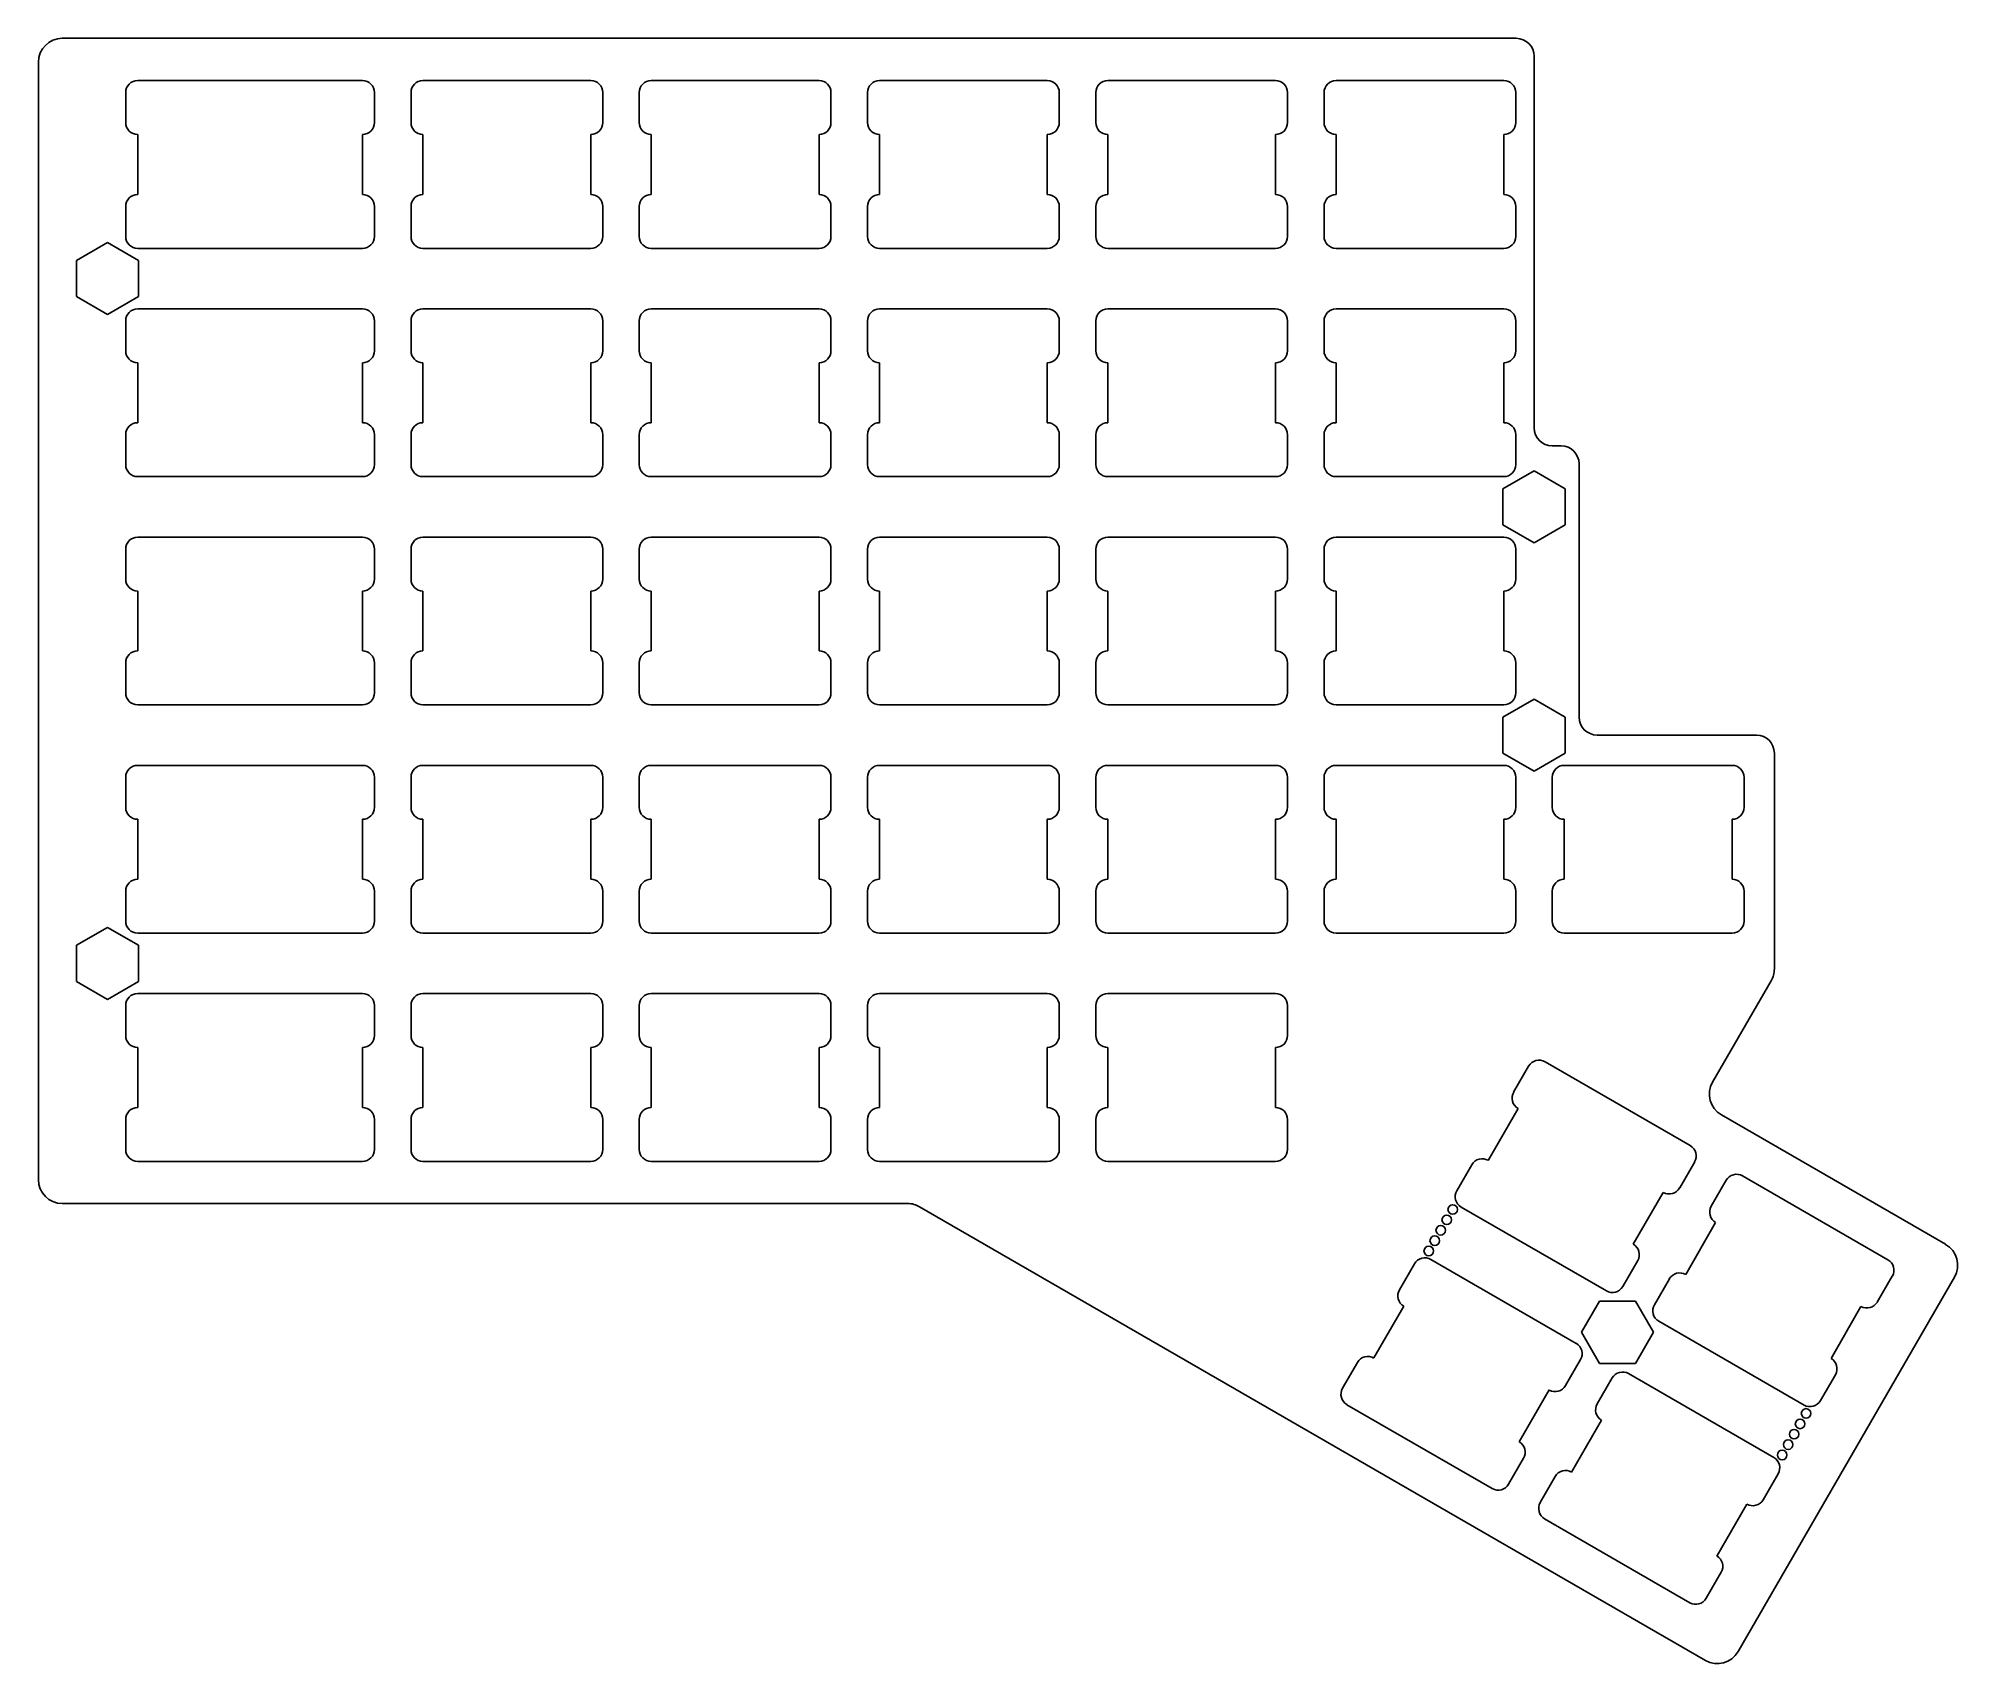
# Model space of a CAD drawing. Header units: millimetres. Extents: x -15 to 145, y -125 to 11.
import ezdxf

# ---------------------------------------------------------------- set-up
doc = ezdxf.new("R2010")
doc.units = ezdxf.units.MM

msp = doc.modelspace()

# ---------------------------------------------------------------- linework, layer by layer
at = {"color": 7, "linetype": 'Continuous', "lineweight": 25}
for p, q in [((-13.29, 10.53), (108.04, 10.53)), ((-15.29, 8.53), (-15.29, -84.72)), ((109.54, 9.03), (109.54, -21.98)), ((-7, 7), (11.76, 7)), ((16.81, 7), (30.81, 7)), ((35.86, 7), (49.86, 7)), ((54.91, 7), (68.91, 7)), ((73.96, 7), (87.96, 7)), ((93.01, 7), (107.01, 7)), ((-8, 6), (-8, 3.5)), ((12.76, 3.5), (12.76, 6)), ((15.81, 6), (15.81, 3.5)), ((31.81, 3.5), (31.81, 6)), ((34.86, 6), (34.86, 3.5)), ((50.86, 3.5), (50.86, 6)), ((53.91, 6), (53.91, 3.5)), ((69.91, 3.5), (69.91, 6)), ((72.96, 6), (72.96, 3.5)), ((88.96, 3.5), (88.96, 6)), ((92.01, 6), (92.01, 3.5)), ((108.01, 3.5), (108.01, 6)), ((-7, 2.5), (-7, -2.5)), ((11.76, 2.5), (11.76, -2.5)), ((16.81, 2.5), (16.81, -2.5)), ((30.81, 2.5), (30.81, -2.5)), ((35.86, 2.5), (35.86, -2.5)), ((49.86, 2.5), (49.86, -2.5)), ((54.91, 2.5), (54.91, -2.5)), ((68.91, 2.5), (68.91, -2.5)), ((73.96, 2.5), (73.96, -2.5)), ((87.96, 2.5), (87.96, -2.5)), ((93.01, 2.5), (93.01, -2.5)), ((107.01, 2.5), (107.01, -2.5)), ((-8, -3.5), (-8, -6)), ((12.76, -3.5), (12.76, -6)), ((15.81, -3.5), (15.81, -6)), ((31.81, -3.5), (31.81, -6)), ((34.86, -3.5), (34.86, -6)), ((50.86, -3.5), (50.86, -6)), ((53.91, -3.5), (53.91, -6)), ((69.91, -3.5), (69.91, -6)), ((72.96, -3.5), (72.96, -6)), ((88.96, -3.5), (88.96, -6)), ((92.01, -3.5), (92.01, -6)), ((108.01, -3.5), (108.01, -6)), ((-9.53, -6.52), (-12.12, -8.02)), ((-6.92, -8.02), (-9.53, -6.52)), ((11.76, -7), (-7, -7)), ((16.81, -7), (30.81, -7)), ((35.86, -7), (49.86, -7)), ((54.91, -7), (68.91, -7)), ((73.96, -7), (87.96, -7)), ((93.01, -7), (107.01, -7)), ((-12.12, -8.02), (-12.12, -11.03)), ((-6.92, -11.03), (-6.92, -8.02)), ((-12.12, -11.03), (-9.53, -12.53)), ((-9.53, -12.53), (-6.92, -11.03)), ((-7, -12.05), (11.76, -12.05)), ((16.81, -12.05), (30.81, -12.05)), ((35.86, -12.05), (49.86, -12.05)), ((54.91, -12.05), (68.91, -12.05)), ((73.96, -12.05), (87.96, -12.05)), ((93.01, -12.05), (107.01, -12.05)), ((-8, -13.05), (-8, -15.55)), ((12.76, -15.55), (12.76, -13.05)), ((15.81, -13.05), (15.81, -15.55)), ((31.81, -15.55), (31.81, -13.05)), ((34.86, -13.05), (34.86, -15.55)), ((50.86, -15.55), (50.86, -13.05)), ((53.91, -13.05), (53.91, -15.55)), ((69.91, -15.55), (69.91, -13.05)), ((72.96, -13.05), (72.96, -15.55)), ((88.96, -15.55), (88.96, -13.05)), ((92.01, -13.05), (92.01, -15.55)), ((108.01, -15.55), (108.01, -13.05)), ((-7, -16.55), (-7, -21.55)), ((11.76, -16.55), (11.76, -21.55)), ((16.81, -16.55), (16.81, -21.55)), ((30.81, -16.55), (30.81, -21.55)), ((35.86, -16.55), (35.86, -21.55)), ((49.86, -16.55), (49.86, -21.55)), ((54.91, -16.55), (54.91, -21.55)), ((68.91, -16.55), (68.91, -21.55)), ((73.96, -16.55), (73.96, -21.55)), ((87.96, -16.55), (87.96, -21.55)), ((93.01, -16.55), (93.01, -21.55)), ((107.01, -16.55), (107.01, -21.55)), ((-8, -22.55), (-8, -25.05)), ((12.76, -22.55), (12.76, -25.05)), ((15.81, -22.55), (15.81, -25.05)), ((31.81, -22.55), (31.81, -25.05)), ((34.86, -22.55), (34.86, -25.05)), ((50.86, -22.55), (50.86, -25.05)), ((53.91, -22.55), (53.91, -25.05)), ((69.91, -22.55), (69.91, -25.05)), ((72.96, -22.55), (72.96, -25.05)), ((88.96, -22.55), (88.96, -25.05)), ((92.01, -22.55), (92.01, -25.05)), ((108.01, -22.55), (108.01, -25.05)), ((111.04, -23.48), (111.79, -23.48)), ((109.54, -25.57), (106.94, -27.07)), ((112.14, -27.07), (109.54, -25.57)), ((113.29, -24.98), (113.29, -46.12)), ((11.76, -26.05), (-7, -26.05)), ((16.81, -26.05), (30.81, -26.05)), ((35.86, -26.05), (49.86, -26.05)), ((54.91, -26.05), (68.91, -26.05)), ((73.96, -26.05), (87.96, -26.05)), ((93.01, -26.05), (107.01, -26.05)), ((106.94, -27.07), (106.94, -30.08)), ((112.14, -30.08), (112.14, -27.07)), ((106.94, -30.08), (109.54, -31.58)), ((109.54, -31.58), (112.14, -30.08)), ((-7, -31.1), (11.76, -31.1)), ((16.81, -31.1), (30.81, -31.1)), ((35.86, -31.1), (49.86, -31.1)), ((54.91, -31.1), (68.91, -31.1)), ((73.96, -31.1), (87.96, -31.1)), ((93.01, -31.1), (107.01, -31.1)), ((-8, -32.1), (-8, -34.6)), ((12.76, -34.6), (12.76, -32.1)), ((15.81, -32.1), (15.81, -34.6)), ((31.81, -34.6), (31.81, -32.1)), ((34.86, -32.1), (34.86, -34.6)), ((50.86, -34.6), (50.86, -32.1)), ((53.91, -32.1), (53.91, -34.6)), ((69.91, -34.6), (69.91, -32.1)), ((72.96, -32.1), (72.96, -34.6)), ((88.96, -34.6), (88.96, -32.1)), ((92.01, -32.1), (92.01, -34.6)), ((108.01, -34.6), (108.01, -32.1)), ((-7, -35.6), (-7, -40.6)), ((11.76, -35.6), (11.76, -40.6)), ((16.81, -35.6), (16.81, -40.6)), ((30.81, -35.6), (30.81, -40.6)), ((35.86, -35.6), (35.86, -40.6)), ((49.86, -35.6), (49.86, -40.6)), ((54.91, -35.6), (54.91, -40.6)), ((68.91, -35.6), (68.91, -40.6)), ((73.96, -35.6), (73.96, -40.6)), ((87.96, -35.6), (87.96, -40.6)), ((93.01, -35.6), (93.01, -40.6)), ((107.01, -35.6), (107.01, -40.6)), ((-8, -41.6), (-8, -44.1)), ((12.76, -41.6), (12.76, -44.1)), ((15.81, -41.6), (15.81, -44.1)), ((31.81, -41.6), (31.81, -44.1)), ((34.86, -41.6), (34.86, -44.1)), ((50.86, -41.6), (50.86, -44.1)), ((53.91, -41.6), (53.91, -44.1)), ((69.91, -41.6), (69.91, -44.1)), ((72.96, -41.6), (72.96, -44.1)), ((88.96, -41.6), (88.96, -44.1)), ((92.01, -41.6), (92.01, -44.1)), ((108.01, -41.6), (108.01, -44.1)), ((109.54, -44.62), (106.94, -46.12)), ((112.14, -46.12), (109.54, -44.62)), ((11.76, -45.1), (-7, -45.1)), ((16.81, -45.1), (30.81, -45.1)), ((35.86, -45.1), (49.86, -45.1)), ((54.91, -45.1), (68.91, -45.1)), ((73.96, -45.1), (87.96, -45.1)), ((93.01, -45.1), (107.01, -45.1)), ((106.94, -46.12), (106.94, -49.13)), ((112.14, -49.13), (112.14, -46.12)), ((114.79, -47.62), (128.09, -47.62)), ((106.94, -49.13), (109.54, -50.63)), ((109.54, -50.63), (112.14, -49.13)), ((129.59, -49.12), (129.59, -67.14)), ((-8, -51.15), (-8, -53.65)), ((-7, -50.15), (11.76, -50.15)), ((12.76, -53.65), (12.76, -51.15)), ((15.81, -51.15), (15.81, -53.65)), ((16.81, -50.15), (30.81, -50.15)), ((31.81, -53.65), (31.81, -51.15)), ((34.86, -51.15), (34.86, -53.65)), ((35.86, -50.15), (49.86, -50.15)), ((50.86, -53.65), (50.86, -51.15)), ((53.91, -51.15), (53.91, -53.65)), ((54.91, -50.15), (68.91, -50.15)), ((69.91, -53.65), (69.91, -51.15)), ((72.96, -51.15), (72.96, -53.65)), ((73.96, -50.15), (87.96, -50.15)), ((88.96, -53.65), (88.96, -51.15)), ((92.01, -51.15), (92.01, -53.65)), ((93.01, -50.15), (107.01, -50.15)), ((108.01, -53.65), (108.01, -51.15)), ((111.06, -51.15), (111.06, -53.65)), ((112.06, -50.15), (126.06, -50.15)), ((127.06, -53.65), (127.06, -51.15)), ((-7, -54.65), (-7, -59.65)), ((11.76, -54.65), (11.76, -59.65)), ((16.81, -54.65), (16.81, -59.65)), ((30.81, -54.65), (30.81, -59.65)), ((35.86, -54.65), (35.86, -59.65)), ((49.86, -54.65), (49.86, -59.65)), ((54.91, -54.65), (54.91, -59.65)), ((68.91, -54.65), (68.91, -59.65)), ((73.96, -54.65), (73.96, -59.65)), ((87.96, -54.65), (87.96, -59.65)), ((93.01, -54.65), (93.01, -59.65)), ((107.01, -54.65), (107.01, -59.65)), ((112.06, -54.65), (112.06, -59.65)), ((126.06, -54.65), (126.06, -59.65)), ((-8, -60.65), (-8, -63.15)), ((12.76, -60.65), (12.76, -63.15)), ((15.81, -60.65), (15.81, -63.15)), ((31.81, -60.65), (31.81, -63.15)), ((34.86, -60.65), (34.86, -63.15)), ((50.86, -60.65), (50.86, -63.15)), ((53.91, -60.65), (53.91, -63.15)), ((69.91, -60.65), (69.91, -63.15)), ((72.96, -60.65), (72.96, -63.15)), ((88.96, -60.65), (88.96, -63.15)), ((92.01, -60.65), (92.01, -63.15)), ((108.01, -60.65), (108.01, -63.15)), ((111.06, -60.65), (111.06, -63.15)), ((127.06, -60.65), (127.06, -63.15)), ((-9.53, -63.67), (-12.12, -65.17)), ((-6.92, -65.17), (-9.53, -63.67)), ((-12.12, -65.17), (-12.12, -68.18)), ((11.76, -64.15), (-7, -64.15)), ((-6.92, -68.18), (-6.92, -65.17)), ((16.81, -64.15), (30.81, -64.15)), ((35.86, -64.15), (49.86, -64.15)), ((54.91, -64.15), (68.91, -64.15)), ((73.96, -64.15), (87.96, -64.15)), ((93.01, -64.15), (107.01, -64.15)), ((112.06, -64.15), (126.06, -64.15)), ((-12.12, -68.18), (-9.53, -69.68)), ((-9.53, -69.68), (-6.92, -68.18)), ((124.44, -76.59), (129.32, -68.14)), ((-8, -70.2), (-8, -72.7)), ((-7, -69.2), (11.76, -69.2)), ((12.76, -72.7), (12.76, -70.2)), ((15.81, -70.2), (15.81, -72.7)), ((16.81, -69.2), (30.81, -69.2)), ((31.81, -72.7), (31.81, -70.2)), ((34.86, -70.2), (34.86, -72.7)), ((35.86, -69.2), (49.86, -69.2)), ((50.86, -72.7), (50.86, -70.2)), ((53.91, -70.2), (53.91, -72.7)), ((54.91, -69.2), (68.91, -69.2)), ((69.91, -72.7), (69.91, -70.2)), ((72.96, -70.2), (72.96, -72.7)), ((73.96, -69.2), (87.96, -69.2)), ((88.96, -72.7), (88.96, -70.2)), ((-7, -73.7), (-7, -78.7)), ((11.76, -73.7), (11.76, -78.7)), ((16.81, -73.7), (16.81, -78.7)), ((30.81, -73.7), (30.81, -78.7)), ((35.86, -73.7), (35.86, -78.7)), ((49.86, -73.7), (49.86, -78.7)), ((54.91, -73.7), (54.91, -78.7)), ((68.91, -73.7), (68.91, -78.7)), ((73.96, -73.7), (73.96, -78.7)), ((87.96, -73.7), (87.96, -78.7)), ((109.08, -75.25), (107.83, -77.42)), ((110.45, -74.89), (122.57, -81.89)), ((-8, -79.7), (-8, -82.2)), ((12.76, -79.7), (12.76, -82.2)), ((15.81, -79.7), (15.81, -82.2)), ((31.81, -79.7), (31.81, -82.2)), ((34.86, -79.7), (34.86, -82.2)), ((50.86, -79.7), (50.86, -82.2)), ((53.91, -79.7), (53.91, -82.2)), ((69.91, -79.7), (69.91, -82.2)), ((72.96, -79.7), (72.96, -82.2)), ((88.96, -79.7), (88.96, -82.2)), ((108.2, -78.79), (105.7, -83.12)), ((143.88, -90.12), (125.17, -79.32)), ((11.76, -83.2), (-7, -83.2)), ((16.81, -83.2), (30.81, -83.2)), ((35.86, -83.2), (49.86, -83.2)), ((54.91, -83.2), (68.91, -83.2)), ((73.96, -83.2), (87.96, -83.2)), ((121.69, -85.42), (122.94, -83.25)), ((104.33, -83.48), (103.08, -85.65)), ((125.58, -84.78), (124.33, -86.94)), ((126.94, -84.41), (139.07, -91.41)), ((120.32, -85.79), (117.82, -90.12)), ((-13.29, -86.72), (57.26, -86.72)), ((58.26, -86.99), (123.83, -124.85)), ((103.45, -87.01), (115.57, -94.01)), ((124.69, -88.31), (122.19, -92.64)), ((99.56, -91.75), (98.31, -93.92)), ((100.92, -91.39), (113.05, -98.39)), ((118.19, -91.48), (116.94, -93.65)), ((126.57, -124.12), (144.62, -92.86)), ((138.18, -94.94), (139.43, -92.78)), ((120.83, -93.01), (119.58, -95.17)), ((98.67, -95.28), (96.17, -99.61)), ((114.99, -94.86), (113.49, -97.46)), ((118, -94.86), (114.99, -94.86)), ((119.5, -97.46), (118, -94.86)), ((136.82, -95.31), (134.32, -99.64)), ((113.49, -97.46), (114.99, -100.06)), ((118, -100.06), (119.5, -97.46)), ((119.94, -96.54), (132.07, -103.54)), ((94.81, -99.98), (93.56, -102.14)), ((112.16, -101.92), (113.41, -99.75)), ((114.99, -100.06), (118, -100.06)), ((110.8, -102.28), (108.3, -106.61)), ((116.05, -101.28), (114.8, -103.44)), ((117.42, -100.91), (129.54, -107.91)), ((134.68, -101.01), (133.43, -103.17)), ((93.92, -103.51), (106.05, -110.51)), ((115.17, -104.81), (112.67, -109.14)), ((108.66, -107.98), (107.41, -110.14)), ((111.3, -109.5), (110.05, -111.67)), ((128.66, -111.44), (129.91, -109.28)), ((127.29, -111.81), (124.79, -116.14)), ((110.42, -113.04), (122.54, -120.04)), ((125.16, -117.5), (123.91, -119.67))]:
    msp.add_line(p, q, dxfattribs=at)
for centre in [(102.25, -88.08), (102.75, -87.22), (101.25, -89.82), (101.75, -88.95), (100.75, -90.68), (132.24, -104.24), (131.24, -105.97), (131.74, -105.11), (130.24, -107.71), (130.74, -106.84)]:
    msp.add_circle(centre, 0.4, dxfattribs=at)
for centre, radius, start, end in [((-13.29, 8.53), 2, 90, 180), ((108.04, 9.03), 1.5, 0, 90), ((-7, 6), 1, 90, 180), ((11.76, 6), 1, 360, 90), ((16.81, 6), 1, 90, 180), ((30.81, 6), 1, 0, 90), ((35.86, 6), 1, 90, 180), ((49.86, 6), 1, 0, 90), ((54.91, 6), 1, 90, 180), ((68.91, 6), 1, 0, 90), ((73.96, 6), 1, 90, 180), ((87.96, 6), 1, 0, 90), ((93.01, 6), 1, 90, 180), ((107.01, 6), 1, 0, 90), ((-7, 3.5), 1, 180, 270), ((11.76, 3.5), 1, 270, 0), ((16.81, 3.5), 1, 180, 270), ((30.81, 3.5), 1, 270, 0), ((35.86, 3.5), 1, 180, 270), ((49.86, 3.5), 1, 270, 0), ((54.91, 3.5), 1, 180, 270), ((68.91, 3.5), 1, 270, 0), ((73.96, 3.5), 1, 180, 270), ((87.96, 3.5), 1, 270, 0), ((93.01, 3.5), 1, 180, 270), ((107.01, 3.5), 1, 270, 0), ((-7, -3.5), 1, 90, 180), ((11.76, -3.5), 1, 360, 90), ((16.81, -3.5), 1, 90, 180), ((30.81, -3.5), 1, 0, 90), ((35.86, -3.5), 1, 90, 180), ((49.86, -3.5), 1, 0, 90), ((54.91, -3.5), 1, 90, 180), ((68.91, -3.5), 1, 0, 90), ((73.96, -3.5), 1, 90, 180), ((87.96, -3.5), 1, 0, 90), ((93.01, -3.5), 1, 90, 180), ((107.01, -3.5), 1, 0, 90), ((-7, -6), 1, 180, 270), ((11.76, -6), 1, 270, 0), ((16.81, -6), 1, 180, 270), ((30.81, -6), 1, 270, 0), ((35.86, -6), 1, 180, 270), ((49.86, -6), 1, 270, 0), ((54.91, -6), 1, 180, 270), ((68.91, -6), 1, 270, 0), ((73.96, -6), 1, 180, 270), ((87.96, -6), 1, 270, 0), ((93.01, -6), 1, 180, 270), ((107.01, -6), 1, 270, 0), ((-7, -13.05), 1, 90, 180), ((11.76, -13.05), 1, 360, 90), ((16.81, -13.05), 1, 90, 180), ((30.81, -13.05), 1, 0, 90), ((35.86, -13.05), 1, 90, 180), ((49.86, -13.05), 1, 0, 90), ((54.91, -13.05), 1, 90, 180), ((68.91, -13.05), 1, 0, 90), ((73.96, -13.05), 1, 90, 180), ((87.96, -13.05), 1, 0, 90), ((93.01, -13.05), 1, 90, 180), ((107.01, -13.05), 1, 0, 90), ((-7, -15.55), 1, 180, 270), ((11.76, -15.55), 1, 270, 0), ((16.81, -15.55), 1, 180, 270), ((30.81, -15.55), 1, 270, 0), ((35.86, -15.55), 1, 180, 270), ((49.86, -15.55), 1, 270, 0), ((54.91, -15.55), 1, 180, 270), ((68.91, -15.55), 1, 270, 0), ((73.96, -15.55), 1, 180, 270), ((87.96, -15.55), 1, 270, 0), ((93.01, -15.55), 1, 180, 270), ((107.01, -15.55), 1, 270, 0), ((-7, -22.55), 1, 90, 180), ((11.76, -22.55), 1, 360, 90), ((16.81, -22.55), 1, 90, 180), ((30.81, -22.55), 1, 0, 90), ((35.86, -22.55), 1, 90, 180), ((49.86, -22.55), 1, 0, 90), ((54.91, -22.55), 1, 90, 180), ((68.91, -22.55), 1, 0, 90), ((73.96, -22.55), 1, 90, 180), ((87.96, -22.55), 1, 0, 90), ((93.01, -22.55), 1, 90, 180), ((107.01, -22.55), 1, 0, 90), ((111.04, -21.98), 1.5, 180, 270), ((111.79, -24.98), 1.5, 0, 90), ((-7, -25.05), 1, 180, 270), ((11.76, -25.05), 1, 270, 0), ((16.81, -25.05), 1, 180, 270), ((30.81, -25.05), 1, 270, 0), ((35.86, -25.05), 1, 180, 270), ((49.86, -25.05), 1, 270, 0), ((54.91, -25.05), 1, 180, 270), ((68.91, -25.05), 1, 270, 0), ((73.96, -25.05), 1, 180, 270), ((87.96, -25.05), 1, 270, 0), ((93.01, -25.05), 1, 180, 270), ((107.01, -25.05), 1, 270, 0), ((-7, -32.1), 1, 90, 180), ((11.76, -32.1), 1, 360, 90), ((16.81, -32.1), 1, 90, 180), ((30.81, -32.1), 1, 0, 90), ((35.86, -32.1), 1, 90, 180), ((49.86, -32.1), 1, 0, 90), ((54.91, -32.1), 1, 90, 180), ((68.91, -32.1), 1, 0, 90), ((73.96, -32.1), 1, 90, 180), ((87.96, -32.1), 1, 0, 90), ((93.01, -32.1), 1, 90, 180), ((107.01, -32.1), 1, 0, 90), ((-7, -34.6), 1, 180, 270), ((11.76, -34.6), 1, 270, 0), ((16.81, -34.6), 1, 180, 270), ((30.81, -34.6), 1, 270, 0), ((35.86, -34.6), 1, 180, 270), ((49.86, -34.6), 1, 270, 0), ((54.91, -34.6), 1, 180, 270), ((68.91, -34.6), 1, 270, 0), ((73.96, -34.6), 1, 180, 270), ((87.96, -34.6), 1, 270, 0), ((93.01, -34.6), 1, 180, 270), ((107.01, -34.6), 1, 270, 0), ((-7, -41.6), 1, 90, 180), ((11.76, -41.6), 1, 360, 90), ((16.81, -41.6), 1, 90, 180), ((30.81, -41.6), 1, 0, 90), ((35.86, -41.6), 1, 90, 180), ((49.86, -41.6), 1, 0, 90), ((54.91, -41.6), 1, 90, 180), ((68.91, -41.6), 1, 0, 90), ((73.96, -41.6), 1, 90, 180), ((87.96, -41.6), 1, 0, 90), ((93.01, -41.6), 1, 90, 180), ((107.01, -41.6), 1, 0, 90), ((-7, -44.1), 1, 180, 270), ((11.76, -44.1), 1, 270, 0), ((16.81, -44.1), 1, 180, 270), ((30.81, -44.1), 1, 270, 0), ((35.86, -44.1), 1, 180, 270), ((49.86, -44.1), 1, 270, 0), ((54.91, -44.1), 1, 180, 270), ((68.91, -44.1), 1, 270, 0), ((73.96, -44.1), 1, 180, 270), ((87.96, -44.1), 1, 270, 0), ((93.01, -44.1), 1, 180, 270), ((107.01, -44.1), 1, 270, 0), ((114.79, -46.12), 1.5, 180, 270), ((128.09, -49.12), 1.5, 0, 90), ((-7, -51.15), 1, 90, 180), ((11.76, -51.15), 1, 360, 90), ((16.81, -51.15), 1, 90, 180), ((30.81, -51.15), 1, 0, 90), ((35.86, -51.15), 1, 90, 180), ((49.86, -51.15), 1, 0, 90), ((54.91, -51.15), 1, 90, 180), ((68.91, -51.15), 1, 0, 90), ((73.96, -51.15), 1, 90, 180), ((87.96, -51.15), 1, 0, 90), ((93.01, -51.15), 1, 90, 180), ((107.01, -51.15), 1, 0, 90), ((112.06, -51.15), 1, 90, 180), ((126.06, -51.15), 1, 0, 90), ((-7, -53.65), 1, 180, 270), ((11.76, -53.65), 1, 270, 0), ((16.81, -53.65), 1, 180, 270), ((30.81, -53.65), 1, 270, 0), ((35.86, -53.65), 1, 180, 270), ((49.86, -53.65), 1, 270, 0), ((54.91, -53.65), 1, 180, 270), ((68.91, -53.65), 1, 270, 0), ((73.96, -53.65), 1, 180, 270), ((87.96, -53.65), 1, 270, 0), ((93.01, -53.65), 1, 180, 270), ((107.01, -53.65), 1, 270, 0), ((112.06, -53.65), 1, 180, 270), ((126.06, -53.65), 1, 270, 0), ((-7, -60.65), 1, 90, 180), ((11.76, -60.65), 1, 360, 90), ((16.81, -60.65), 1, 90, 180), ((30.81, -60.65), 1, 0, 90), ((35.86, -60.65), 1, 90, 180), ((49.86, -60.65), 1, 0, 90), ((54.91, -60.65), 1, 90, 180), ((68.91, -60.65), 1, 0, 90), ((73.96, -60.65), 1, 90, 180), ((87.96, -60.65), 1, 0, 90), ((93.01, -60.65), 1, 90, 180), ((107.01, -60.65), 1, 0, 90), ((112.06, -60.65), 1, 90, 180), ((126.06, -60.65), 1, 0, 90), ((-7, -63.15), 1, 180, 270), ((11.76, -63.15), 1, 270, 0), ((16.81, -63.15), 1, 180, 270), ((30.81, -63.15), 1, 270, 0), ((35.86, -63.15), 1, 180, 270), ((49.86, -63.15), 1, 270, 0), ((54.91, -63.15), 1, 180, 270), ((68.91, -63.15), 1, 270, 0), ((73.96, -63.15), 1, 180, 270), ((87.96, -63.15), 1, 270, 0), ((93.01, -63.15), 1, 180, 270), ((107.01, -63.15), 1, 270, 0), ((112.06, -63.15), 1, 180, 270), ((126.06, -63.15), 1, 270, 0), ((127.59, -67.14), 2, 330, 0), ((-7, -70.2), 1, 90, 180), ((11.76, -70.2), 1, 360, 90), ((16.81, -70.2), 1, 90, 180), ((30.81, -70.2), 1, 0, 90), ((35.86, -70.2), 1, 90, 180), ((49.86, -70.2), 1, 0, 90), ((54.91, -70.2), 1, 90, 180), ((68.91, -70.2), 1, 0, 90), ((73.96, -70.2), 1, 90, 180), ((87.96, -70.2), 1, 0, 90), ((-7, -72.7), 1, 180, 270), ((11.76, -72.7), 1, 270, 0), ((16.81, -72.7), 1, 180, 270), ((30.81, -72.7), 1, 270, 0), ((35.86, -72.7), 1, 180, 270), ((49.86, -72.7), 1, 270, 0), ((54.91, -72.7), 1, 180, 270), ((68.91, -72.7), 1, 270, 0), ((73.96, -72.7), 1, 180, 270), ((87.96, -72.7), 1, 270, 0), ((109.95, -75.75), 1, 60, 150), ((126.17, -77.59), 2, 150, 240), ((108.7, -77.92), 1, 150, 240), ((-7, -79.7), 1, 90, 180), ((11.76, -79.7), 1, 360, 90), ((16.81, -79.7), 1, 90, 180), ((30.81, -79.7), 1, 0, 90), ((35.86, -79.7), 1, 90, 180), ((49.86, -79.7), 1, 0, 90), ((54.91, -79.7), 1, 90, 180), ((68.91, -79.7), 1, 0, 90), ((73.96, -79.7), 1, 90, 180), ((87.96, -79.7), 1, 0, 90), ((-7, -82.2), 1, 180, 270), ((11.76, -82.2), 1, 270, 0), ((16.81, -82.2), 1, 180, 270), ((30.81, -82.2), 1, 270, 0), ((35.86, -82.2), 1, 180, 270), ((49.86, -82.2), 1, 270, 0), ((54.91, -82.2), 1, 180, 270), ((68.91, -82.2), 1, 270, 0), ((73.96, -82.2), 1, 180, 270), ((87.96, -82.2), 1, 270, 0), ((105.2, -83.98), 1, 60, 150), ((122.07, -82.75), 1, 330, 60), ((-13.29, -84.72), 2, 180, 270), ((126.44, -85.28), 1, 60, 150), ((103.95, -86.15), 1, 150, 240), ((120.82, -84.92), 1, 240, 330), ((57.26, -88.72), 2, 60, 90), ((125.19, -87.44), 1, 150, 240), ((100.42, -92.25), 1, 60, 150), ((117.32, -90.98), 1, 330, 60), ((142.88, -91.86), 2, 330, 60), ((121.69, -93.51), 1, 60, 150), ((138.57, -92.28), 1, 330, 60), ((99.17, -94.42), 1, 150, 240), ((116.07, -93.15), 1, 240, 330), ((120.44, -95.67), 1, 150, 240), ((137.32, -94.44), 1, 240, 330), ((112.55, -99.25), 1, 330, 60), ((95.67, -100.48), 1, 60, 150), ((116.92, -101.78), 1, 60, 150), ((133.82, -100.51), 1, 330, 60), ((94.42, -102.64), 1, 150, 240), ((111.3, -101.42), 1, 240, 330), ((115.67, -103.94), 1, 150, 240), ((132.57, -102.67), 1, 240, 330), ((107.8, -107.48), 1, 330, 60), ((129.04, -108.78), 1, 330, 60), ((106.55, -109.64), 1, 240, 330), ((112.17, -110), 1, 60, 150), ((110.92, -112.17), 1, 150, 240), ((127.79, -110.94), 1, 240, 330), ((124.29, -117), 1, 330, 60), ((123.04, -119.17), 1, 240, 330), ((124.83, -123.12), 2, 240, 330)]:
    msp.add_arc(centre, radius, start, end, dxfattribs=at)

doc.saveas('drawing.dxf')
